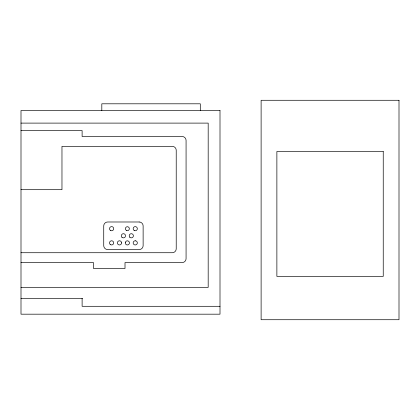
<?xml version="1.0" encoding="UTF-8"?>
<svg xmlns="http://www.w3.org/2000/svg" width="420" height="420" viewBox="0 0 420 420"><rect width="100%" height="100%" fill="white"/><g stroke="black" fill="none" stroke-linecap="round" stroke-linejoin="round"><path stroke-width="0.63" d="M21 123.107L208.184 123.107L208.184 287.39L21 287.39M21 130.594L82.115 130.594L82.115 136.505L182.128 136.505A3.938 3.938 0 0 1 186.071 140.443L186.071 258.631A3.938 3.938 0 0 1 182.128 262.574L125.008 262.574L125.008 268.48L93.487 268.48L93.487 262.574L21 262.574M21 189.688L61.971 189.688L61.971 146.354L172.279 146.354A3.938 3.938 0 0 1 176.222 150.292L176.222 248.782A3.938 3.938 0 0 1 172.279 252.725L21 252.725M21 298.421L82.535 298.421M220.001 306.301L82.115 306.301L82.115 298.421M200.303 110.502L200.303 103.803L101.813 103.803L101.813 110.502M125.354 242.335L125.281 242.876A2.09 2.09 0 0 0 127.37 244.96A2.09 2.09 0 0 0 129.46 242.876L129.386 242.335A2.09 2.09 0 0 0 125.354 242.335M399 100.28L261.114 100.28L261.114 319.72L399 319.72L399 100.28M220.001 110.502L21 110.502L21 314.181L220.001 314.181L220.001 110.502M383.24 151.499L276.875 151.499L276.875 276.381L383.24 276.381L383.24 151.499M139.188 221.991L107.672 221.991A3.938 3.938 0 0 0 103.73 225.934L103.73 245.632A3.938 3.938 0 0 0 107.672 249.569L139.188 249.569A3.938 3.938 0 0 0 143.126 245.632L143.126 225.934A3.938 3.938 0 0 0 139.188 221.991M135.566 240.807L135.025 240.797A2.09 2.09 0 0 0 133.46 243.957A2.09 2.09 0 0 0 136.983 244.036A2.09 2.09 0 0 0 135.566 240.807M121.58 242.876L121.506 242.335A2.09 2.09 0 0 0 118.146 241.274A2.09 2.09 0 0 0 118.608 244.766A2.09 2.09 0 0 0 121.58 242.876M110.135 244.351A2.09 2.09 0 0 0 113.626 243.411A2.09 2.09 0 0 0 111.069 240.854A2.09 2.09 0 0 0 110.135 244.351M129.833 237.258A2.09 2.09 0 0 0 133.324 236.323A2.09 2.09 0 0 0 130.767 233.767A2.09 2.09 0 0 0 129.833 237.258M121.952 237.258A2.09 2.09 0 0 0 125.449 236.323A2.09 2.09 0 0 0 122.887 233.767A2.09 2.09 0 0 0 121.952 237.258M134.206 230.501A2.09 2.09 0 0 0 137.335 228.69A2.09 2.09 0 0 0 134.206 226.884A2.09 2.09 0 0 0 134.206 230.501M126.383 230.396A1.969 1.969 0 0 0 129.339 228.69A1.969 1.969 0 0 0 126.383 226.984A1.969 1.969 0 0 0 126.383 230.396M110.565 230.501A2.09 2.09 0 0 0 113.699 228.69A2.09 2.09 0 0 0 110.565 226.884A2.09 2.09 0 0 0 110.565 230.501"/></g></svg>
